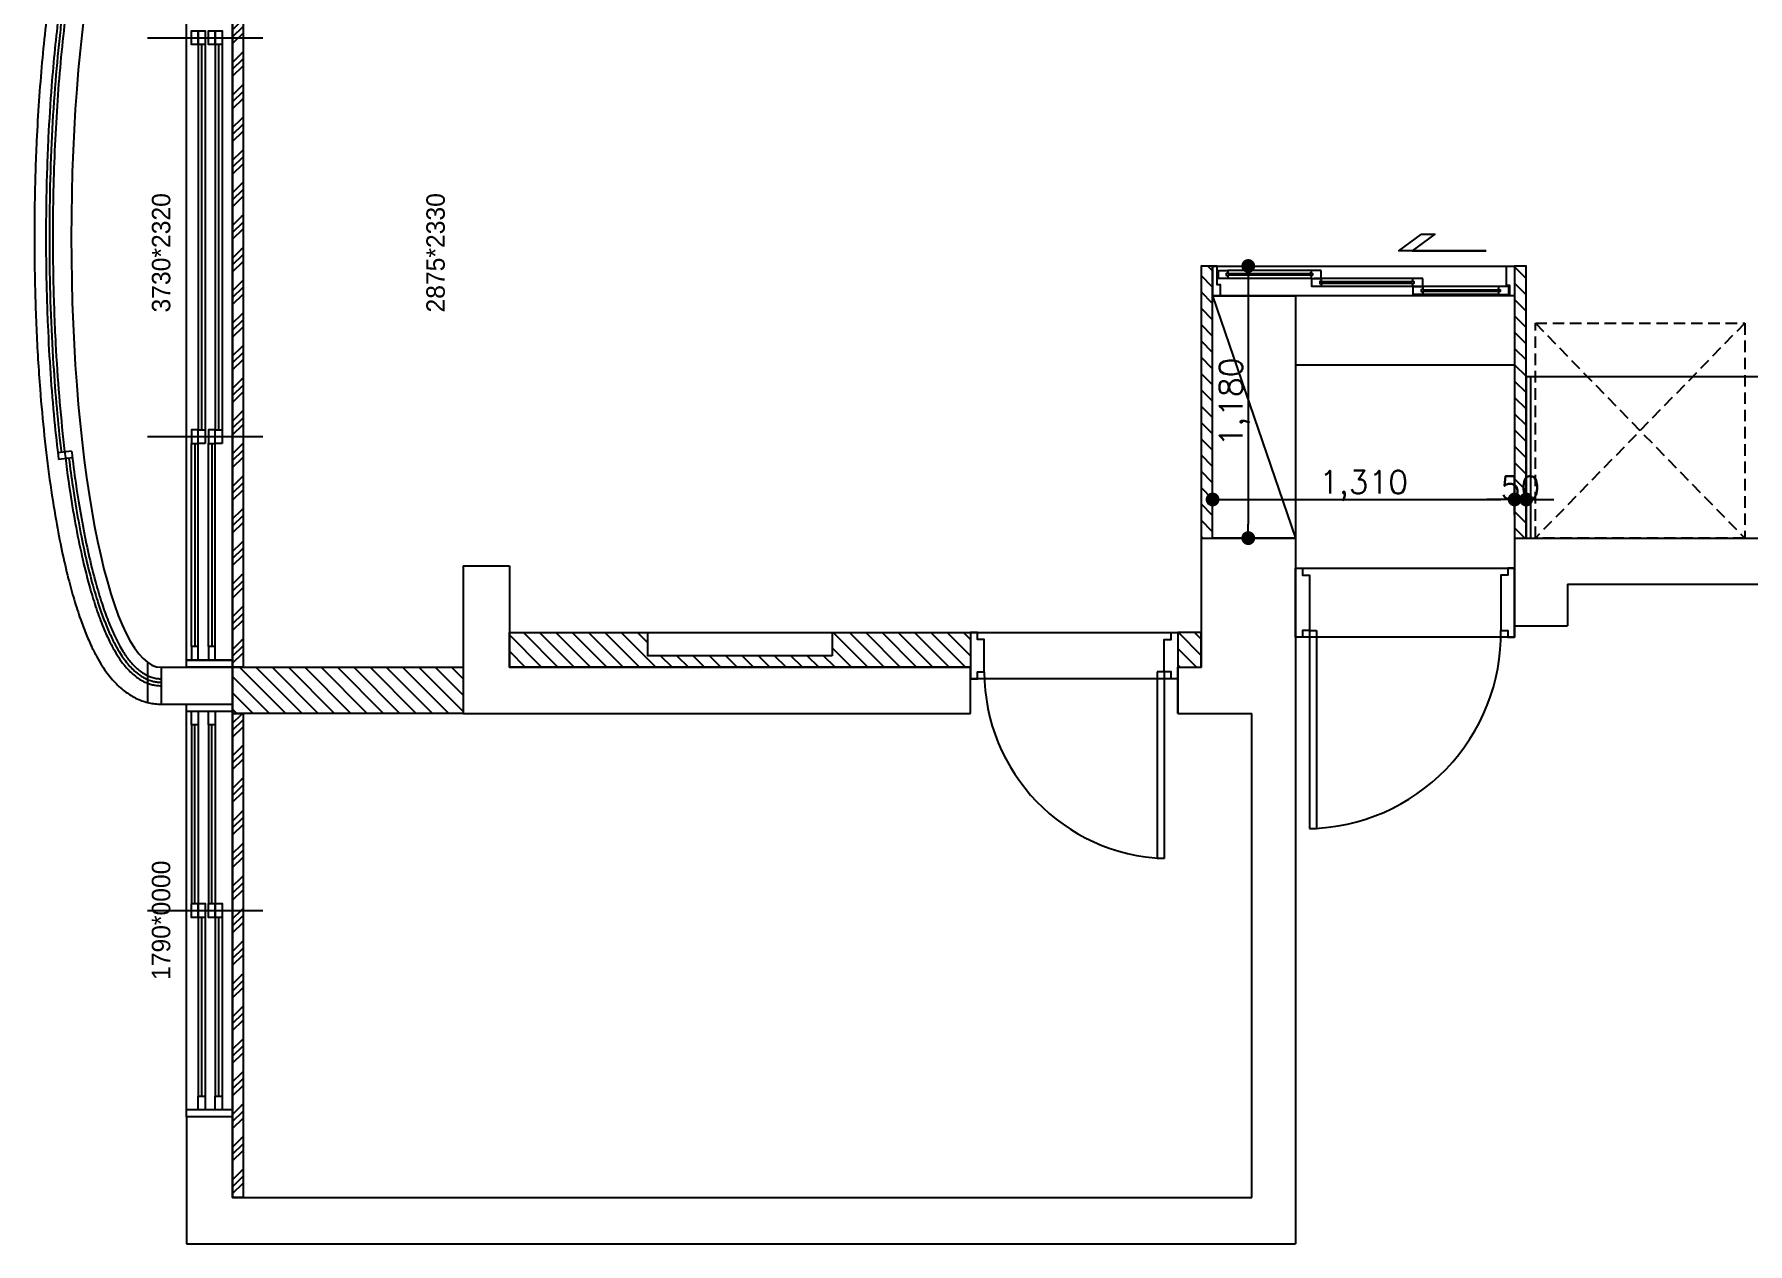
# Model space of a CAD drawing. Header units: inches. Extents: x 47110 to 276445, y 19043 to 183074.
# Drawn here: x 158451 to 165883, y 21709 to 26954 of the extents above; entities that cross this region are included whole.
import ezdxf

# ---------------------------------------------------------------- set-up
doc = ezdxf.new("R2010")
doc.units = ezdxf.units.IN
doc.header["$LTSCALE"] = 50
doc.header["$MEASUREMENT"] = 0
doc.header["$PDSIZE"] = 700.071425
doc.linetypes.add('CEN', pattern=[62, 60, -1, 0, -1])
doc.linetypes.add('DASHEDX2', pattern=[1.5, 1, -0.5])
for name, color, linetype in [('06-FUR', 6, 'Continuous'), ('3.기호.계단선', 30, 'Continuous'), ('CEN', 1, 'CEN'), ('CO-DOOR', 8, 'Continuous'), ('WAL NEW', 3, 'Continuous'), ('도면층2', 2, 'Continuous'), ('도면층4', 4, 'Continuous'), ('도면층5', 5, 'Continuous'), ('도면층8', 8, 'Continuous')]:
    doc.layers.add(name, color=color, linetype=linetype)
doc.styles.get("Standard").update_dxf_attribs({"font": 'txt.shx', "bigfont": 'whgtxt.shx'})
doc.styles.add('코레일둥고', font='')
doc.styles.get('코레일둥고').set_extended_font_data('THE정고딕110')
doc.dimstyles.get("Standard").update_dxf_attribs({"dimscale": 20, "dimtxt": 5, "dimasz": 3, "dimexe": 5, "dimexo": 5, "dimgap": 0.09, "dimtad": 1, "dimdec": 0, "dimzin": 0, "dimdsep": 46, "dimlunit": 6, "dimtxsty": 'Standard', "dimblk": 'DOT', "dimcen": 0.09, "dimadec": 0, "dimazin": 0, "dimtfac": 1, "dimtdec": 0, "dimtix": 1, "dimtofl": 0, "dimtmove": 0, "dimatfit": 3, "dimfxl": 1, "dimtolj": 1, "dimtzin": 0, "dimarcsym": 0})

# ---------------------------------------------------------------- blocks, each defined once
blk = doc.blocks.new('fffsere')
at = {"layer": '도면층2'}
for p, q in [((56346.1, 24768.7), (56346.1, 24208.7)), ((56346.1, 24768.7), (56756.1, 24768.7)), ((56756.1, 24768.7), (56756.1, 21708.7)), ((57706.1, 24768.7), (57706.1, 24388.7)), ((57706.1, 24768.7), (60766.1, 24768.7)), ((53146.1, 24648.7), (53146.1, 24008.7)), ((53146.1, 24648.7), (53346.1, 24648.7)), ((53146.1, 24648.7), (53346.1, 24648.7)), ((53346.1, 24648.7), (53346.1, 24208.7)), ((56756.1, 24588.7), (56756.1, 24388.7)), ((57706.1, 24588.7), (57706.1, 24388.7)), ((57936.1, 24568.7), (57936.1, 24388.7)), ((57936.1, 24568.7), (62656.1, 24568.7)), ((57706.1, 24388.7), (57936.1, 24388.7)), ((51836.1, 24208.7), (52146.1, 24208.7)), ((51836.1, 24208.7), (51836.1, 24048.7)), ((52146.1, 24208.7), (52146.1, 24048.7)), ((53346.1, 24208.7), (55346.1, 24208.7)), ((55346.1, 24008.7), (55346.1, 24208.7)), ((56246.1, 24208.7), (56346.1, 24208.7)), ((56246.1, 24008.7), (56246.1, 24208.7)), ((51836.1, 24048.7), (52146.1, 24048.7)), ((53146.1, 24008.7), (55346.1, 24008.7)), ((56246.1, 24008.7), (56566.1, 24008.7)), ((56566.1, 21908.7), (56566.1, 24008.7)), ((51946.1, 22258.7), (51946.1, 21708.7)), ((52146.1, 22258.7), (51946.1, 22258.7)), ((52146.1, 22258.7), (52146.1, 21908.7)), ((52146.1, 21908.7), (56566.1, 21908.7)), ((51946.1, 21708.7), (56756.1, 21708.7))]:
    blk.add_line(p, q, dxfattribs=at)
at = {"layer": '도면층4'}
for p, q in [((51946.1, 24208.7), (51946.1, 27938.7)), ((52146.1, 27938.7), (52146.1, 24208.7)), ((51776.9, 26938.7), (52276.9, 26938.7)), ((52011.9, 25238.7), (52011.9, 26908.7)), ((52085.7, 25238.7), (52085.7, 26908.7)), ((51776.9, 25208.7), (52276.9, 25208.7)), ((51447.4, 25146), (51387.8, 25138.8)), ((51981.9, 25178.7), (51981.9, 24298.7)), ((52055.7, 25178.7), (52055.7, 24298.7)), ((51451, 25116.3), (51391.4, 25109)), ((56756.1, 24338.7), (56756.1, 24638.7)), ((56756.1, 24638.7), (57706.1, 24638.7)), ((56756.1, 24638.7), (56756.1, 24338.7)), ((57706.1, 24638.7), (57706.1, 24338.7)), ((57706.1, 24338.7), (56756.1, 24338.7)), ((56816.1, 24368.7), (56816.1, 23508.7)), ((56816.1, 24368.7), (56846.1, 24368.7)), ((56846.1, 24368.7), (56846.1, 23509.2)), ((51776.1, 24230.9), (51776.1, 24056.2)), ((52146.1, 24238.7), (51946.1, 24238.7)), ((51946.1, 24238.7), (52146.1, 24238.7)), ((51836.1, 24208.7), (51836.1, 24048.7)), ((52146.1, 24208.7), (51946.1, 24208.7)), ((51946.1, 24208.7), (52146.1, 24208.7)), ((55346.1, 24008.7), (55346.1, 24208.7)), ((56246.1, 24208.7), (56246.1, 24008.7)), ((56246.1, 24008.7), (56246.1, 24208.7)), ((51946.1, 22258.7), (51946.1, 24048.7)), ((51946.1, 24048.7), (52146.1, 24048.7)), ((51946.1, 24018.7), (52146.1, 24018.7)), ((52146.1, 24048.7), (52146.1, 22258.7)), ((51981.9, 23183.7), (51981.9, 23958.7)), ((52055.7, 23183.7), (52055.7, 23958.7)), ((56816.1, 23508.7), (56846.1, 23508.7)), ((51776.9, 23153.7), (52276.9, 23153.7)), ((52011.9, 22348.7), (52011.9, 23123.7)), ((52085.7, 22348.7), (52085.7, 23123.7)), ((52146.1, 22288.7), (51946.1, 22288.7)), ((52146.1, 22258.7), (51946.1, 22258.7))]:
    blk.add_line(p, q, dxfattribs=at)
for points in [[(51996.9, 26908.7), (51966.9, 26908.7), (51966.9, 26968.7), (51996.9, 26968.7)], [(52026.9, 26908.7), (51996.9, 26908.7), (51996.9, 26968.7), (52026.9, 26968.7)], [(52070.7, 26908.7), (52040.7, 26908.7), (52040.7, 26968.7), (52070.7, 26968.7)], [(52100.7, 26908.7), (52070.7, 26908.7), (52070.7, 26968.7), (52100.7, 26968.7)], [(51996.9, 25238.7), (51966.9, 25238.7), (51966.9, 25178.7), (51996.9, 25178.7)], [(52026.9, 25178.7), (51996.9, 25178.7), (51996.9, 25238.7), (52026.9, 25238.7)], [(52070.7, 25238.7), (52040.7, 25238.7), (52040.7, 25178.7), (52070.7, 25178.7)], [(52100.7, 25178.7), (52070.7, 25178.7), (52070.7, 25238.7), (52100.7, 25238.7)], [(51996.9, 24298.7), (51966.9, 24298.7), (51966.9, 24238.7), (51996.9, 24238.7)], [(52070.7, 24298.7), (52040.7, 24298.7), (52040.7, 24238.7), (52070.7, 24238.7)], [(51996.9, 23958.7), (51966.9, 23958.7), (51966.9, 24018.7), (51996.9, 24018.7)], [(52070.7, 23958.7), (52040.7, 23958.7), (52040.7, 24018.7), (52070.7, 24018.7)], [(51996.9, 23123.7), (51966.9, 23123.7), (51966.9, 23183.7), (51996.9, 23183.7)], [(52026.9, 23123.7), (51996.9, 23123.7), (51996.9, 23183.7), (52026.9, 23183.7)], [(52070.7, 23123.7), (52040.7, 23123.7), (52040.7, 23183.7), (52070.7, 23183.7)], [(52100.7, 23123.7), (52070.7, 23123.7), (52070.7, 23183.7), (52100.7, 23183.7)], [(52026.9, 22288.7), (51996.9, 22288.7), (51996.9, 22348.7), (52026.9, 22348.7)], [(52100.7, 22288.7), (52070.7, 22288.7), (52070.7, 22348.7), (52100.7, 22348.7)]]:
    blk.add_lwpolyline(points, close=True, dxfattribs=at)
for points in [[(56756.1, 24638.7), (56786.1, 24638.7), (56786.1, 24608.7), (56816.1, 24608.7), (56816.1, 24368.7), (56786.1, 24368.7), (56786.1, 24338.7), (56756.1, 24338.7), (56756.1, 24638.7)], [(57706.1, 24638.7), (57676.1, 24638.7), (57676.1, 24608.7), (57646.1, 24608.7), (57646.1, 24368.7), (57676.1, 24368.7), (57676.1, 24338.7), (57706.1, 24338.7), (57706.1, 24638.7)]]:
    blk.add_lwpolyline(points, dxfattribs=at)
blk.add_ellipse((51836.1, 26073.7), major_axis=(0, -1865), ratio=0.209115, start_param=3.141593, end_param=6.283185, dxfattribs=at)
for points, knots in [([(51836.1, 28098.7), (51825.8, 28098.7), (51815.5, 28098), (51795.2, 28095.4), (51785.3, 28093.5), (51765.9, 28088.5), (51756.5, 28085.5), (51738.4, 28078.6), (51729.7, 28074.6), (51713.1, 28066.1), (51705.2, 28061.5), (51690, 28051.8), (51682.8, 28046.6), (51669, 28036), (51662.4, 28030.4), (51649.9, 28019.1), (51643.8, 28013.2), (51632.3, 28001.2), (51626.7, 27995.1), (51616.1, 27982.5), (51610.9, 27976.1), (51598.2, 27959.5), (51591, 27949.2), (51577, 27927.9), (51570.3, 27917), (51557.3, 27894.4), (51551.1, 27882.8), (51538.9, 27858.9), (51533, 27846.6), (51521.5, 27821.3), (51516, 27808.3), (51502.2, 27774.6), (51494.1, 27753.4), (51478.5, 27709.2), (51471, 27686.3), (51456.4, 27638.7), (51449.3, 27614), (51435.5, 27563), (51428.9, 27536.6), (51416, 27482.3), (51409.8, 27454.3), (51394.7, 27382.2), (51386.1, 27337.2), (51370, 27243.9), (51362.4, 27195.6), (51348.2, 27096.1), (51341.6, 27044.9), (51329.5, 26940), (51324, 26886.2), (51314.1, 26776.7), (51309.6, 26720.9), (51301.9, 26607.6), (51298.6, 26550.1), (51291.6, 26403), (51288.8, 26312.7), (51285.8, 26130.9), (51285.7, 26039.6), (51288.2, 25857.7), (51290.8, 25767.1), (51298.8, 25588.7), (51304.1, 25500.7), (51316, 25346.3), (51322.2, 25279), (51336.1, 25147.9), (51343.8, 25084.2), (51360.8, 24961), (51370.1, 24901.6), (51388.1, 24799.6), (51396.5, 24756), (51414.2, 24672.4), (51423.5, 24632.2), (51441.4, 24562), (51449.8, 24531.3), (51467.3, 24472.5), (51476.4, 24444.4), (51493.4, 24395.9), (51501.3, 24375.1), (51517.5, 24335.2), (51525.9, 24316), (51541.7, 24282.8), (51549, 24268.4), (51564.2, 24240.7), (51572.1, 24227.3), (51587.2, 24203.7), (51594.3, 24193.3), (51609.3, 24173.1), (51617.1, 24163.4), (51632.4, 24146), (51639.6, 24138.3), (51654.9, 24123.5), (51663, 24116.3), (51678.7, 24103.8), (51686.1, 24098.3), (51701.9, 24087.8), (51710.1, 24082.9), (51727.4, 24073.8), (51736.5, 24069.6), (51753.9, 24062.8), (51762, 24060.1), (51778.7, 24055.4), (51787.3, 24053.5), (51804.8, 24050.5), (51813.7, 24049.5), (51827.1, 24048.8), (51831.6, 24048.7), (51836.1, 24048.7)], [3.141593, 3.141593, 3.141593, 3.141593, 3.168318, 3.168318, 3.195044, 3.195044, 3.221769, 3.221769, 3.248494, 3.248494, 3.27522, 3.27522, 3.301945, 3.301945, 3.328671, 3.328671, 3.355396, 3.355396, 3.382122, 3.382122, 3.408847, 3.408847, 3.449894, 3.449894, 3.49094, 3.49094, 3.531987, 3.531987, 3.573034, 3.573034, 3.61408, 3.61408, 3.676622, 3.676622, 3.739165, 3.739165, 3.801707, 3.801707, 3.864249, 3.864249, 3.926792, 3.926792, 4.020706, 4.020706, 4.114621, 4.114621, 4.208536, 4.208536, 4.30245, 4.30245, 4.396365, 4.396365, 4.49028, 4.49028, 4.634291, 4.634291, 4.778302, 4.778302, 4.922313, 4.922313, 5.066325, 5.066325, 5.181637, 5.181637, 5.296949, 5.296949, 5.41226, 5.41226, 5.503569, 5.503569, 5.594878, 5.594878, 5.670836, 5.670836, 5.746794, 5.746794, 5.807886, 5.807886, 5.868978, 5.868978, 5.918382, 5.918382, 5.967786, 5.967786, 6.008559, 6.008559, 6.049333, 6.049333, 6.083253, 6.083253, 6.117174, 6.117174, 6.145316, 6.145316, 6.173458, 6.173458, 6.2016, 6.2016, 6.224938, 6.224938, 6.248275, 6.248275, 6.271612, 6.271612, 6.283185, 6.283185, 6.283185, 6.283185]), ([(51402.7, 27006.7), (51400.9, 26991.8), (51399.2, 26976.7), (51389.9, 26893.3), (51383.2, 26822.9), (51371.1, 26672.8), (51365.9, 26592.9), (51357.8, 26430.5), (51354.9, 26348), (51351.3, 26182), (51350.7, 26098.5), (51351.8, 25931.7), (51353.5, 25848.5), (51359.2, 25683.8), (51363.2, 25602.4), (51372.4, 25457.4), (51377.3, 25393.3), (51388.6, 25268), (51394.9, 25206.8), (51402.2, 25145), (51402.4, 25142.8), (51402.7, 25140.6)], [4.195377, 4.195377, 4.195377, 4.195377, 4.222598, 4.222598, 4.345169, 4.345169, 4.477941, 4.477941, 4.610712, 4.610712, 4.743484, 4.743484, 4.876255, 4.876255, 5.009026, 5.009026, 5.117207, 5.117207, 5.225387, 5.225387, 5.229401, 5.229401, 5.229401, 5.229401]), ([(51447.4, 25146), (51453, 25098.4), (51459.1, 25051.8), (51475.7, 24936.9), (51486.8, 24870.4), (51506.9, 24765.2), (51515.4, 24724.4), (51533.2, 24646.8), (51542.4, 24609.9), (51560.9, 24542.8), (51570.1, 24512.3), (51588.2, 24457.2), (51597.1, 24432.4), (51613.6, 24390.5), (51621.1, 24372.8), (51636.4, 24339.3), (51644.2, 24323.6), (51658.2, 24298), (51664.2, 24287.6), (51675.2, 24270.2), (51680, 24262.9), (51689.9, 24248.9), (51695, 24242.2), (51703.9, 24231.3), (51707.7, 24226.8), (51715.5, 24218.3), (51719.4, 24214.2), (51727.4, 24206.4), (51731.5, 24202.6), (51742.1, 24193.7), (51748.6, 24188.8), (51762.2, 24179.9), (51769.2, 24175.9), (51782.4, 24169.6), (51788.5, 24167.2), (51798, 24164.2), (51801.2, 24163.3), (51807.8, 24161.7), (51811.1, 24161), (51817.7, 24159.9), (51821.1, 24159.5), (51827.6, 24158.9), (51830.7, 24158.7), (51834.6, 24158.7), (51835.3, 24158.7), (51836.1, 24158.7)], [5.229334, 5.229334, 5.229334, 5.229334, 5.316844, 5.316844, 5.451769, 5.451769, 5.542972, 5.542972, 5.633865, 5.633865, 5.717545, 5.717545, 5.794034, 5.794034, 5.8552, 5.8552, 5.916366, 5.916366, 5.961428, 5.961428, 5.996458, 5.996458, 6.031489, 6.031489, 6.056961, 6.056961, 6.082434, 6.082434, 6.107906, 6.107906, 6.146411, 6.146411, 6.184916, 6.184916, 6.216404, 6.216404, 6.232502, 6.232502, 6.248601, 6.248601, 6.2647, 6.2647, 6.279716, 6.279716, 6.283185, 6.283185, 6.283185, 6.283185]), ([(51436.1, 25114.5), (51441.3, 25072.8), (51446.8, 25032), (51460.2, 24940.8), (51468.3, 24890.9), (51485.3, 24796.7), (51494.2, 24752.2), (51512.8, 24667.3), (51522.6, 24626.9), (51541.3, 24556.7), (51550.1, 24526.4), (51566.7, 24474.1), (51574.3, 24451.7), (51590, 24409.1), (51598, 24388.9), (51614.5, 24350.7), (51622.9, 24332.6), (51638.7, 24302), (51645.9, 24289.1), (51659.3, 24267.1), (51665.4, 24257.7), (51677.8, 24240), (51684.2, 24231.5), (51697.2, 24215.9), (51703.8, 24208.7), (51717.4, 24195.1), (51724.5, 24188.7), (51739.2, 24177), (51746.9, 24171.7), (51761.3, 24163.2), (51767.8, 24159.8), (51781.2, 24153.9), (51788.1, 24151.4), (51800.4, 24148), (51805.6, 24146.8), (51817, 24144.8), (51823.3, 24144.1), (51831.7, 24143.7), (51833.9, 24143.7), (51836.1, 24143.7)], [5.247621, 5.247621, 5.247621, 5.247621, 5.324675, 5.324675, 5.424788, 5.424788, 5.521763, 5.521763, 5.618738, 5.618738, 5.699752, 5.699752, 5.76575, 5.76575, 5.831749, 5.831749, 5.897747, 5.897747, 5.951128, 5.951128, 5.993839, 5.993839, 6.036549, 6.036549, 6.077683, 6.077683, 6.118817, 6.118817, 6.15995, 6.15995, 6.191936, 6.191936, 6.223923, 6.223923, 6.247082, 6.247082, 6.273818, 6.273818, 6.283185, 6.283185, 6.283185, 6.283185])]:
    blk.add_open_spline(points, degree=3, knots=knots, dxfattribs=at)
at = {"layer": '도면층5'}
for p, q in [((51996.9, 26908.7), (51996.9, 25238.7)), ((52026.9, 26908.7), (52026.9, 25238.7)), ((52070.7, 26908.7), (52070.7, 25238.7)), ((52100.7, 26908.7), (52100.7, 25238.7)), ((51966.9, 24298.7), (51966.9, 25178.7)), ((51996.9, 24298.7), (51996.9, 25178.7)), ((52040.7, 24298.7), (52040.7, 25178.7)), ((52070.7, 24298.7), (52070.7, 25178.7)), ((51966.9, 23958.7), (51966.9, 23183.7)), ((51996.9, 23958.7), (51996.9, 23183.7)), ((52040.7, 23958.7), (52040.7, 23183.7)), ((52070.7, 23958.7), (52070.7, 23183.7)), ((51996.9, 23123.7), (51996.9, 22348.7)), ((52026.9, 23123.7), (52026.9, 22348.7)), ((52070.7, 23123.7), (52070.7, 22348.7)), ((52100.7, 23123.7), (52100.7, 22348.7))]:
    blk.add_line(p, q, dxfattribs=at)
blk.add_arc((56801.4, 24353.9), 844.8, 270.99615, 1.00079, dxfattribs=at)
for points, knots in [([(51836.1, 28018.7), (51827.9, 28018.7), (51819.7, 28018.1), (51803.7, 28015.6), (51795.8, 28013.8), (51780.4, 28009.1), (51773, 28006.3), (51758.6, 27999.7), (51751.7, 27996), (51738.4, 27987.9), (51732, 27983.5), (51719.7, 27974.1), (51713.8, 27969.1), (51702.4, 27958.6), (51696.8, 27953), (51686.1, 27941.5), (51680.9, 27935.4), (51668.2, 27919.7), (51660.9, 27909.6), (51646.7, 27888.5), (51639.8, 27877.3), (51626.4, 27853.9), (51619.8, 27841.7), (51607.1, 27816), (51600.8, 27802.7), (51588.6, 27774.8), (51582.6, 27760.2), (51567.4, 27721.1), (51558.4, 27695.7), (51540.8, 27642), (51532.4, 27613.7), (51515.9, 27554.5), (51508, 27523.5), (51492.7, 27458.9), (51485.3, 27425.4), (51471.1, 27355.8), (51464.4, 27319.8), (51448.8, 27230.6), (51440.3, 27176.3), (51424.6, 27063.8), (51417.4, 27005.6), (51404.3, 26886), (51398.5, 26824.5), (51388.2, 26699.2), (51383.7, 26635.2), (51376.3, 26505.4), (51373.3, 26439.5), (51368.8, 26306.8), (51367.3, 26239.8), (51365.6, 26078.6), (51366, 25984.1), (51369.9, 25796.5), (51373.2, 25703.4), (51382.2, 25535.1), (51387.2, 25459.5), (51399.4, 25311.7), (51406.4, 25239.6), (51422.4, 25100), (51431.3, 25032.6), (51449.1, 24915), (51457.7, 24864), (51476, 24766.2), (51485.7, 24719.5), (51506.1, 24630.7), (51516.9, 24588.7), (51536.9, 24518.3), (51545.9, 24489.1), (51564.7, 24433.7), (51574.4, 24407.6), (51592.4, 24363.5), (51600.6, 24345), (51617.5, 24310), (51626.2, 24293.5), (51642.4, 24265.7), (51649.8, 24254), (51665, 24231.9), (51672.9, 24221.5), (51687.9, 24203.8), (51694.7, 24196.4), (51709.1, 24182.3), (51716.6, 24175.7), (51730.8, 24164.7), (51737.3, 24160.1), (51751, 24151.7), (51758.1, 24147.9), (51772.9, 24141.1), (51780.5, 24138.2), (51795.1, 24133.8), (51801.8, 24132.2), (51815.6, 24129.8), (51822.5, 24129.1), (51831.7, 24128.7), (51833.9, 24128.7), (51836.1, 24128.7)], [3.141593, 3.141593, 3.141593, 3.141593, 3.173311, 3.173311, 3.20503, 3.20503, 3.236748, 3.236748, 3.268467, 3.268467, 3.300186, 3.300186, 3.331904, 3.331904, 3.363623, 3.363623, 3.395341, 3.395341, 3.443287, 3.443287, 3.491233, 3.491233, 3.539178, 3.539178, 3.587124, 3.587124, 3.63507, 3.63507, 3.711402, 3.711402, 3.787733, 3.787733, 3.864065, 3.864065, 3.940397, 3.940397, 4.016729, 4.016729, 4.123898, 4.123898, 4.231068, 4.231068, 4.338237, 4.338237, 4.445407, 4.445407, 4.552576, 4.552576, 4.659745, 4.659745, 4.809975, 4.809975, 4.960205, 4.960205, 5.086499, 5.086499, 5.212792, 5.212792, 5.339086, 5.339086, 5.44248, 5.44248, 5.545875, 5.545875, 5.649269, 5.649269, 5.72978, 5.72978, 5.810291, 5.810291, 5.874476, 5.874476, 5.93866, 5.93866, 5.989571, 5.989571, 6.040481, 6.040481, 6.081352, 6.081352, 6.122223, 6.122223, 6.154904, 6.154904, 6.187585, 6.187585, 6.220266, 6.220266, 6.247514, 6.247514, 6.274762, 6.274762, 6.283185, 6.283185, 6.283185, 6.283185]), ([(51391.4, 27038.3), (51385.5, 26990.2), (51379.9, 26940.8), (51369.6, 26838), (51364.9, 26784.4), (51355, 26656.4), (51350.2, 26581.1), (51342.1, 26416), (51339.1, 26325.7), (51335.9, 26144.1), (51335.6, 26052.7), (51337.9, 25870.8), (51340.4, 25780.2), (51347.3, 25620.2), (51351.2, 25550.4), (51360.7, 25413.3), (51366.2, 25345.9), (51378.2, 25221.8), (51384.5, 25164.6), (51391.4, 25109)], [4.177227, 4.177227, 4.177227, 4.177227, 4.265627, 4.265627, 4.357633, 4.357633, 4.482099, 4.482099, 4.626907, 4.626907, 4.771716, 4.771716, 4.916524, 4.916524, 5.031032, 5.031032, 5.14554, 5.14554, 5.247551, 5.247551, 5.247551, 5.247551])]:
    blk.add_open_spline(points, degree=3, knots=knots, dxfattribs=at)
at = {"layer": '도면층4', "style": '코레일둥고'}
for s, p in [('3730*2320', (51875.7, 25747.1)), ('2875*2330', (53066.1, 25747.1)), ('1790*0000', (51875.5, 22852.5))]:
    blk.add_text(s, height=80, rotation=90, dxfattribs=at).set_placement(p)
blk = doc.blocks.new('_Dot')
at = {"color": 0, "linetype": 'ByBlock', "lineweight": -2}
blk.add_line((-0.5, 0), (-1, 0), dxfattribs=at)
at = {"color": 0, "linetype": 'ByBlock', "const_width": 0.5}
blk.add_lwpolyline([(-0.25, 0, 1), (0.25, 0, 1)], format="xyb", close=True, dxfattribs=at)
blk = doc.blocks.new('*D342')
at = {"layer": 'CEN', "color": 0, "lineweight": -2, "transparency": 16777216}
for p, q in [((163661.6, 25948.7), (163816.3, 25948.7)), ((163716.3, 25888.7), (163716.3, 24828.7)), ((163661.6, 24768.7), (163816.3, 24768.7))]:
    blk.add_line(p, q, dxfattribs=at)
at = {"layer": 'Defpoints', "color": 0, "transparency": 16777216}
for p in [(163561.6, 25948.7), (163561.6, 24768.7), (163716.3, 24768.7)]:
    blk.add_point(p, dxfattribs=at)
at = {"layer": 'CEN', "color": 0, "lineweight": -2, "transparency": 16777216, "xscale": 60, "yscale": 60, "zscale": 60}
for p, rotation in [((163716.3, 25948.7), 90), ((163716.3, 24768.7), 270)]:
    blk.add_blockref('_Dot', p, dxfattribs=dict(at, rotation=rotation))
at = {"layer": 'CEN', "color": 0, "transparency": 16777216, "insert": (163656.2, 25358.7), "char_height": 100, "attachment_point": 5, "rotation": 90}
blk.add_mtext('\\A1;1,180', dxfattribs=at)
blk = doc.blocks.new('*D343')
at = {"layer": 'CEN', "color": 0, "lineweight": -2, "transparency": 16777216}
for p, q in [((163561.6, 24868.7), (163561.6, 25036.2)), ((164871.6, 24868.7), (164871.6, 25036.2)), ((163621.6, 24936.2), (164811.6, 24936.2))]:
    blk.add_line(p, q, dxfattribs=at)
at = {"layer": 'Defpoints', "color": 0, "transparency": 16777216}
for p in [(164871.6, 24936.2), (163561.6, 24768.7), (164871.6, 24768.7)]:
    blk.add_point(p, dxfattribs=at)
at = {"layer": 'CEN', "color": 0, "lineweight": -2, "transparency": 16777216, "xscale": 60, "yscale": 60, "zscale": 60, "rotation": 180}
blk.add_blockref('_Dot', (163561.6, 24936.2), dxfattribs=at)
at = {"layer": 'CEN', "color": 0, "lineweight": -2, "transparency": 16777216, "xscale": 60, "yscale": 60, "zscale": 60}
blk.add_blockref('_Dot', (164871.6, 24936.2), dxfattribs=at)
at = {"layer": 'CEN', "color": 0, "transparency": 16777216, "insert": (164216.6, 24996.3), "char_height": 100, "attachment_point": 5}
blk.add_mtext('\\A1;1,310', dxfattribs=at)
blk = doc.blocks.new('*D344')
at = {"layer": 'CEN', "color": 0, "lineweight": -2, "transparency": 16777216}
for p, q in [((164871.6, 24868.7), (164871.6, 25036.2)), ((164921.6, 24868.7), (164921.6, 25036.2)), ((164811.6, 24936.2), (164751.6, 24936.2)), ((164981.6, 24936.2), (165041.6, 24936.2))]:
    blk.add_line(p, q, dxfattribs=at)
at = {"layer": 'Defpoints', "color": 0, "transparency": 16777216}
for p in [(164921.6, 24936.2), (164871.6, 24768.7), (164921.6, 24768.7)]:
    blk.add_point(p, dxfattribs=at)
at = {"layer": 'CEN', "color": 0, "lineweight": -2, "transparency": 16777216, "xscale": 60, "yscale": 60, "zscale": 60}
blk.add_blockref('_Dot', (164871.6, 24936.2), dxfattribs=at)
at = {"layer": 'CEN', "color": 0, "lineweight": -2, "transparency": 16777216, "xscale": 60, "yscale": 60, "zscale": 60, "rotation": 180}
blk.add_blockref('_Dot', (164921.6, 24936.2), dxfattribs=at)
at = {"layer": 'CEN', "color": 0, "transparency": 16777216, "insert": (164896.6, 24988), "char_height": 100, "attachment_point": 5}
blk.add_mtext('\\A1;50', dxfattribs=at)

msp = doc.modelspace()

# ---------------------------------------------------------------- hatches: boundary and pattern name
at = {"layer": '3.기호.계단선'}
h = msp.add_hatch(dxfattribs=at)
h.set_pattern_fill('GOST_GROUND', color=256, scale=10)
h.set_pattern_definition([(45, (107165.52, 0), (141.42136, 0), [200]), (45, (107195.52, 0), (141.42136, 0), [200]), (45, (107225.52, 0), (141.42136, 0), [200])])
h.paths.add_polyline_path([(159311.5762581, 27963.6753044), (159356.5762581, 27963.6753044), (159356.5762581, 24208.6753044), (159311.5762581, 24208.6753044)])
h = msp.add_hatch(dxfattribs=at)
h.set_pattern_fill('GOST_GROUND', color=256, scale=10)
h.set_pattern_definition([(45, (107165.52, -2300), (141.42136, 0), [200]), (45, (107195.52, -2300), (141.42136, 0), [200]), (45, (107225.52, -2300), (141.42136, 0), [200])])
h.paths.add_polyline_path([(159311.5762581, 24008.6753044), (159356.5762581, 24008.6753044), (159356.5762581, 21908.6753044), (159311.5762581, 21908.6753044)])
at = {"layer": 'WAL NEW'}
h = msp.add_hatch(dxfattribs=at)
h.set_pattern_fill('_USER', color=256, scale=50, angle=-45, pattern_type=0)
h.set_pattern_definition([(315, (106758.517, 0), (35.35534, 35.35534), [])])
h.paths.add_polyline_path([(167931.5762581, 27098.6753044), (168131.5762581, 27098.6753044), (168131.5762581, 26348.6753044), (167931.5762581, 26348.6753044)])
h.paths.add_polyline_path([(159311.5762581, 24008.6753044), (159311.5762581, 24208.6753044), (160311.5762581, 24208.6753044), (160311.5762581, 24008.6753044)])
h.paths.add_polyline_path([(160131.5762581, 28163.6753044), (160311.5762581, 28163.6753044), (160311.5762581, 27963.6753044), (160131.5762581, 27963.6753044)])
h = msp.add_hatch(dxfattribs=at)
h.set_pattern_fill('_USER', color=256, scale=50, angle=-45, pattern_type=0)
h.set_pattern_definition([(315, (108525.517, -1e-11), (35.35534, 35.35534), [])])
h.paths.add_polyline_path([(163561.5762581, 24768.6753044), (163561.5762581, 25948.6753251), (163511.5762581, 25948.6753251), (163511.5762581, 24768.6753044)])
h = msp.add_hatch(dxfattribs=at)
h.set_pattern_fill('_USER', color=256, scale=50, angle=-45, pattern_type=0)
h.set_pattern_definition([(315, (107165.517, 0), (35.35534, 35.35534), [])])
h.paths.add_polyline_path([(164921.5762581, 24768.6753044), (164921.5762581, 25948.6753251), (164871.5762581, 25948.6753251), (164871.5762581, 24768.6753044)])
h = msp.add_hatch(dxfattribs=at)
h.set_pattern_fill('_USER', color=256, scale=50, angle=-45, pattern_type=0)
h.set_pattern_definition([(315, (112311.05, 0), (35.35534, 35.35534), [])])
h.paths.add_polyline_path([(162511.5762581, 24208.6753044), (160511.5762581, 24208.6753044), (160511.5762581, 24358.6753044), (162511.5762581, 24358.6753044)])
h.paths.add_polyline_path([(161911.5762581, 24258.6753044), (161111.5762581, 24258.6753044), (161111.5762581, 24358.6753044), (161911.5762581, 24358.6753044)], flags=16)
h = msp.add_hatch(dxfattribs=at)
h.set_pattern_fill('_USER', color=256, scale=50, angle=-45, pattern_type=0)
h.set_pattern_definition([(315, (85665.517, 0), (35.35534, 35.35534), [])])
h.paths.add_polyline_path([(163511.5762581, 24358.6753044), (163411.5762581, 24358.6753044), (163411.5762581, 24208.6753044), (163511.5762581, 24208.6753044)])

# ---------------------------------------------------------------- linework, layer by layer
msp.add_line((164521.5762581, 25818.6753044), (163561.5762581, 25818.6753044))
at = {"layer": '06-FUR', "color": 8}
for p, q in [((163561.5762581, 25818.6753044), (163921.5762581, 24768.6753044)), ((164871.5762581, 25518.6753044), (163921.5762581, 25518.6753044))]:
    msp.add_line(p, q, dxfattribs=at)
at = {"layer": '06-FUR', "color": 8, "linetype": 'DASHEDX2'}
for p, q in [((164961.5762581, 25700.6753044), (165869.5762581, 24768.6753044)), ((165869.5762581, 25700.6753044), (164961.5762581, 24768.6753044))]:
    msp.add_line(p, q, dxfattribs=at)
at = {"layer": '06-FUR', "color": 8}
for points in [[(163921.5762581, 24768.6753044), (163561.5762581, 24768.6753044), (163561.5762581, 25818.6753044), (163921.5762581, 25818.6753044)], [(164921.5762581, 24768.6753044), (164941.5762581, 24768.6753044), (164941.5762581, 25468.6753044), (164921.5762581, 25468.6753044)]]:
    msp.add_lwpolyline(points, close=True, dxfattribs=at)
at = {"layer": '06-FUR', "color": 8, "linetype": 'DASHEDX2'}
msp.add_lwpolyline([(165869.5762581, 24768.6753044), (164961.5762581, 24768.6753044), (164961.5762581, 25700.6753044), (165869.5762581, 25700.6753044)], close=True, dxfattribs=at)
at = {"layer": '06-FUR', "color": 8}
msp.add_lwpolyline([(167231.5762581, 25468.6753044), (164921.5762581, 25468.6753044), (164921.5762581, 24768.6753044), (167931.5762581, 24768.6753044), (167931.5762581, 25468.6753044)], dxfattribs=at)
at = {"layer": '3.기호.계단선'}
for points in [[(159311.5762581, 27963.6753044), (159356.5762581, 27963.6753044), (159356.5762581, 24208.6753044), (159311.5762581, 24208.6753044), (159311.5762581, 27963.6753044)], [(159311.5762581, 24008.6753044), (159356.5762581, 24008.6753044), (159356.5762581, 21908.6753044), (159311.5762581, 21908.6753044), (159311.5762581, 24008.6753044)]]:
    msp.add_lwpolyline(points, dxfattribs=at)
at = {"layer": 'CO-DOOR', "color": 1}
msp.add_lwpolyline([(164747.9032916, 26014.3093959), (164368.7229696, 26014.3093959), (164467.337629, 26086.5933715), (164525.6730987, 26086.5933715), (164427.0584393, 26014.3093959), (164747.9032916, 26014.3093959)], close=True, dxfattribs=at)
at = {"layer": 'WAL NEW'}
for points in [[(163561.5762581, 24768.6753044), (163561.5762581, 25948.6753251), (163511.5762581, 25948.6753251), (163511.5762581, 24768.6753044), (163561.5762581, 24768.6753044)], [(164921.5762581, 24768.6753044), (164921.5762581, 25948.6753251), (164871.5762581, 25948.6753251), (164871.5762581, 24768.6753044), (164921.5762581, 24768.6753044)]]:
    msp.add_lwpolyline(points, dxfattribs=at)
for points in [[(162511.5762581, 24208.6753044), (160511.5762581, 24208.6753044), (160511.5762581, 24358.6753044), (162511.5762581, 24358.6753044)], [(161911.5762581, 24258.6753044), (161111.5762581, 24258.6753044), (161111.5762581, 24358.6753044), (161911.5762581, 24358.6753044)], [(163511.5762581, 24358.6753044), (163411.5762581, 24358.6753044), (163411.5762581, 24208.6753044), (163511.5762581, 24208.6753044)], [(160311.5762581, 24008.6753044), (159311.5762581, 24008.6753044), (159311.5762581, 24208.6753044), (160311.5762581, 24208.6753044)]]:
    msp.add_lwpolyline(points, close=True, dxfattribs=at)
at = {"layer": '도면층4'}
for p, q in [((162511.5762581, 24358.6753044), (163411.5762581, 24358.6753044)), ((163411.5762581, 24158.6753044), (162511.5762581, 24158.6753044)), ((163321.5762581, 24188.6753044), (163321.5762581, 23379.2310506)), ((163351.5762581, 24188.6753044), (163321.5762581, 24188.6753044)), ((163351.5762581, 24188.6753044), (163351.5762581, 23378.6753044)), ((163351.5762581, 23378.6753044), (163321.5762581, 23378.6753044))]:
    msp.add_line(p, q, dxfattribs=at)
for points in [[(162511.5762581, 24158.6753044), (162541.5762581, 24158.6753044), (162541.5762581, 24188.6753044), (162571.5762581, 24188.6753044), (162571.5762581, 24328.6753044), (162541.5762581, 24328.6753044), (162541.5762581, 24358.6753044), (162511.5762581, 24358.6753044), (162511.5762581, 24158.6753044)], [(163411.5762581, 24158.6753044), (163381.5762581, 24158.6753044), (163381.5762581, 24188.6753044), (163351.5762581, 24188.6753044), (163351.5762581, 24328.6753044), (163381.5762581, 24328.6753044), (163381.5762581, 24358.6753044), (163411.5762581, 24358.6753044), (163411.5762581, 24158.6753044)]]:
    msp.add_lwpolyline(points, dxfattribs=at)
at = {"layer": '도면층5'}
msp.add_arc((163381.5762581, 24188.6753044), 810, 180, 267.8774486371, dxfattribs=at)
at = {"layer": '도면층8'}
for p, q in [((163561.5762581, 25948.6753044), (164871.5762581, 25948.6753044)), ((163988.5786067, 25929.6962196), (163627.6076348, 25929.6962196)), ((163988.5786067, 25894.6197181), (163627.6076348, 25894.6197181)), ((164428.5779681, 25894.6197181), (164002.8207232, 25894.6197181)), ((164836.4997567, 25866.7154674), (164836.4997567, 25864.2747563)), ((164871.5762581, 25818.6753044), (163561.5781887, 25818.6753044)), ((164473.0082033, 25859.5432167), (164002.8207232, 25859.5432167)), ((164802.0372314, 25824.4667152), (164432.0856182, 25824.4667152)), ((164802.0372314, 25859.5432167), (164473.0082033, 25859.5432167))]:
    msp.add_line(p, q, dxfattribs=at)
for points in [[(163561.5762581, 25829.2912667), (163561.5762581, 25818.6753044), (163596.6527596, 25818.6753044), (163596.6527596, 25866.7062016), (163581.9622911, 25866.7062016), (163581.9622911, 25948.6753251), (163561.5762581, 25948.6753251), (163561.5762581, 25829.2912667)], [(164871.5762581, 25943.6695953), (164871.5762581, 25818.6753044), (164851.1902252, 25818.6753044), (164851.1902252, 25864.2747563), (164836.4997567, 25864.2747563), (164836.4997567, 25948.6753251), (164871.5762581, 25948.6753251), (164871.5762581, 25943.6695953)], [(163627.6076348, 25918.9297249), (163630.818463, 25917.3132216), (163631.4340896, 25916.1585764), (163632.073196, 25914.4964023)], [(163627.6076348, 25905.3862128), (163630.818463, 25907.0027162), (163631.4340896, 25908.1573614), (163632.073196, 25909.8195354)], [(163632.073196, 25909.8195354), (163984.1130454, 25909.8195354), (163984.1130454, 25914.4964023), (163632.073196, 25914.4964023), (163632.073196, 25909.8195354), (163632.073196, 25914.4964023)], [(163988.5786067, 25918.9297249), (163985.3677784, 25917.3132216), (163984.7521519, 25916.1585764), (163984.1130454, 25914.4964023)], [(163988.5786067, 25905.3862128), (163985.3677784, 25907.0027162), (163984.7521519, 25908.1573614), (163984.1130454, 25909.8195354)], [(164033.0088419, 25883.8532234), (164036.2196701, 25882.2367201), (164036.8352967, 25881.0820749), (164037.4744032, 25879.4199008)], [(164033.0088419, 25870.3097113), (164036.2196701, 25871.9262147), (164036.8352967, 25873.0808599), (164037.4744032, 25874.743034)], [(164037.4744032, 25874.743034), (164424.1124068, 25874.743034), (164424.1124068, 25879.4199008), (164037.4744032, 25879.4199008), (164037.4744032, 25874.743034), (164037.4744032, 25879.4199008)], [(164428.5779681, 25883.8532234), (164425.3671398, 25882.2367201), (164424.7515132, 25881.0820749), (164424.1124068, 25879.4199008)], [(164428.5779681, 25870.3097113), (164425.3671398, 25871.9262147), (164424.7515132, 25873.0808599), (164424.1124068, 25874.743034)], [(164473.0082033, 25848.776722), (164476.2190315, 25847.1602186), (164476.8346581, 25846.0055734), (164477.4737645, 25844.3433993)], [(164473.0082033, 25835.2332099), (164476.2190315, 25836.8497132), (164476.8346581, 25838.0043584), (164477.4737645, 25839.6665325)], [(164477.4737645, 25839.6665325), (164806.1075073, 25839.6665325), (164806.1075073, 25844.3433993), (164477.4737645, 25844.3433993), (164477.4737645, 25839.6665325), (164477.4737645, 25844.3433993)], [(164802.0372314, 25848.776722), (164798.8264031, 25847.1602186), (164798.2107765, 25846.0055734), (164797.5716701, 25844.3433993)], [(164802.0372314, 25835.2332099), (164798.8264031, 25836.8497132), (164798.2107765, 25838.0043584), (164797.5716701, 25839.6665325)]]:
    msp.add_lwpolyline(points, dxfattribs=at)
for points in [[(163627.6076348, 25906.3118853), (163627.6076348, 25894.6197181), (163586.6850497, 25894.6197181), (163586.6850497, 25929.6962196), (163627.6076348, 25929.6962196), (163627.6076348, 25918.0040525), (163621.1223447, 25915.9276473), (163621.1223447, 25908.3882904)], [(164033.0088419, 25929.6962196), (163988.5786067, 25929.6962196), (163988.5786067, 25918.0040525), (163995.0638968, 25915.9276473), (163995.0638968, 25908.3882904), (163988.5786067, 25906.3118853), (163988.5786067, 25894.6197181), (164033.0088419, 25894.6197181)], [(164033.0088419, 25871.2353838), (164033.0088419, 25859.5432167), (163992.0862568, 25859.5432167), (163992.0862568, 25894.6197181), (164033.0088419, 25894.6197181), (164033.0088419, 25882.927551), (164026.5235518, 25880.8511458), (164026.5235518, 25873.311789)], [(164473.0082033, 25894.6197181), (164428.5779681, 25894.6197181), (164428.5779681, 25882.927551), (164435.0632582, 25880.8511458), (164435.0632582, 25873.311789), (164428.5779681, 25871.2353838), (164428.5779681, 25859.5432167), (164473.0082033, 25859.5432167)], [(164473.0082033, 25836.1588823), (164473.0082033, 25824.4667152), (164432.0856182, 25824.4667152), (164432.0856182, 25859.5432167), (164473.0082033, 25859.5432167), (164473.0082033, 25847.8510495), (164466.5229132, 25845.7746443), (164466.5229132, 25838.2352875)], [(164846.4674666, 25859.5432167), (164802.0372314, 25859.5432167), (164802.0372314, 25847.8510495), (164808.5225215, 25845.7746443), (164808.5225215, 25838.2352875), (164802.0372314, 25836.1588823), (164802.0372314, 25824.4667152), (164846.4674666, 25824.4667152)]]:
    msp.add_lwpolyline(points, close=True, dxfattribs=at)

# ---------------------------------------------------------------- block references
msp.add_blockref('fffsere', (107165.5166882, 0))

# ---------------------------------------------------------------- dimensions: what is measured, and where the dimension line sits
at = {"layer": 'CEN'}
dim = msp.add_linear_dim(base=(163716.2970627, 24768.6753044), p1=(163561.5762581, 25948.6753251), p2=(163561.5762581, 24768.6753044), angle=90, dimstyle='Standard', dxfattribs=at)
dim.commit()
dim.dimension.update_dxf_attribs({"geometry": '*D342', "text_midpoint": (163656.1637293, 25358.6753148)})
for base, p1, p2, picture, middle in [((164871.5762581, 24936.1895605), (163561.5762581, 24768.6753044), (164871.5762581, 24768.6753044), '*D343', (164216.5762581, 24996.3228938)), ((164921.5762581, 24936.1895605), (164871.5762581, 24768.6753044), (164921.5762581, 24768.6753044), '*D344', (164896.5762581, 24987.9895605))]:
    dim = msp.add_linear_dim(base=base, p1=p1, p2=p2, dimstyle='Standard', dxfattribs=at)
    dim.commit()
    dim.dimension.update_dxf_attribs({"geometry": picture, "text_midpoint": middle})

doc.saveas('drawing.dxf')
